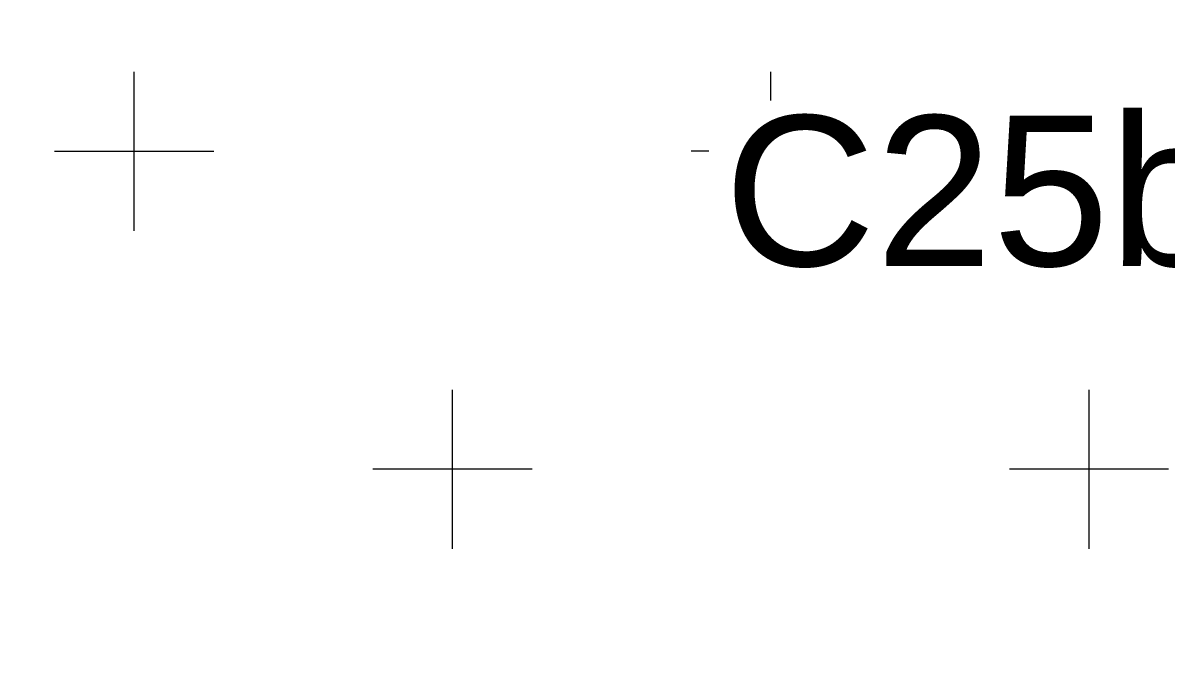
# Model space of a CAD drawing. Header units: millimetres. Extents: x 652937 to 1670132, y 1473552 to 2851037.
# Drawn here: x 776335 to 777476, y 1492746 to 1493374 of the extents above; entities that cross this region are included whole.
import ezdxf

# ---------------------------------------------------------------- set-up
doc = ezdxf.new("R2010")
doc.units = ezdxf.units.MM
doc.layers.add('A-FLOR-E', color=7, linetype='Continuous', lineweight=9)
doc.layers.add('DIM', color=7, linetype='Continuous')
doc.layers.add('TEXT', color=7, linetype='Continuous')
doc.styles.add('Arial', font='arial.ttf')

# ---------------------------------------------------------------- blocks, each defined once
blk = doc.blocks.new('W-1-PP18-ST_ENT3_REV02_20260413-050421_PP18_ENT3_MAIN_LOPF')
at = {"layer": 'A-FLOR-E'}
h = blk.add_hatch(dxfattribs=at)
h.set_pattern_fill('CROSS', scale=50, angle=210.769)
h.set_pattern_definition([(90.0083, (9903.9, -26817.58), (-317.546, 317.454), [158.75, -476.25]), (180.0083, (9983.25, -26738.2), (-317.454, -317.546), [158.75, -476.25])])
h.paths.add_polyline_path([(10552.8, -11720.1), (10552.7, -10920), (11302.5, -10919.9), (11302.6, -11720)], flags=16)
h.paths.add_polyline_path([(18712.4, -10369.2), (18712.7, -10275.1), (20062.2, -10275), (20062.2, -7304.8), (20062.2, 1006.5), (8350.2, 1013.8), (8352.6, -15559), (13097.4, -15549.9), (13097.4, -10370)])
at = {"layer": 'TEXT'}
h = blk.add_hatch(dxfattribs=at)
h.set_pattern_fill('ANSI34', scale=21.831008, angle=305.769)
h.set_pattern_definition([(230.0083, (16484.82, -22407.65), (318.622, -267.277), []), (230.0083, (16387.17, -22416.2), (318.622, -267.277), []), (230.0083, (16289.52, -22424.77), (318.622, -267.277), []), (230.0083, (16191.87, -22433.32), (318.622, -267.277), [])])
h.paths.add_polyline_path([(8351.9, -15550.1), (8350.2, 1004.8), (20060.2, 1006.6), (20061.9, -15548.3)], flags=16)
h.paths.add_polyline_path([(8201.9, -15700.1), (8201.1, 1155.7), (20210.7, 1155.9), (20211.5, -15699.8)])
at = {"layer": 'DIM', "color": 7, "insert": (15526.8, 552.6), "char_height": 150, "attachment_point": 5, "rotation": 0.0083, "style": 'Arial', "bg_fill": 3, "box_fill_scale": 1.1, "bg_fill_color": 256, "bg_fill_true_color": 13158600, "bg_fill_transparency": 0}
blk.add_mtext('\\A1;C25b', dxfattribs=at)

msp = doc.modelspace()

# ---------------------------------------------------------------- block references
at = {"color": 7}
msp.add_blockref('W-1-PP18-ST_ENT3_REV02_20260413-050421_PP18_ENT3_MAIN_LOPF', (761758.4716, 1492652.7123), dxfattribs=at)

doc.saveas('drawing.dxf')
